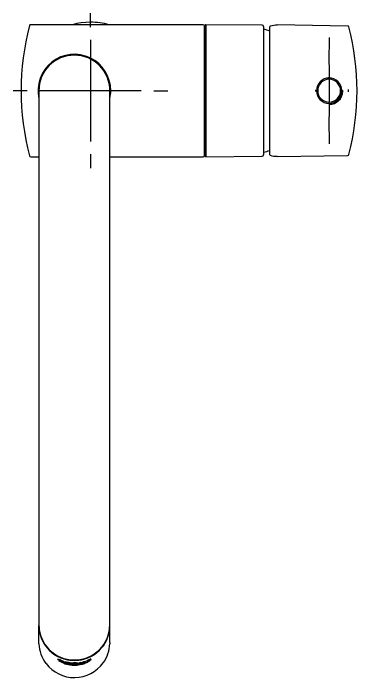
# Model space of a CAD drawing. Header units: millimetres. Extents: x 1617 to 5774, y 11446 to 13973.
# Drawn here: x 5317.3 to 5453.9, y 11474.1 to 11735.9 of the extents above; entities that cross this region are included whole.
import ezdxf
from ezdxf.lldxf.tags import DXFTag

# ---------------------------------------------------------------- set-up
doc = ezdxf.new("R2010")
doc.units = ezdxf.units.MM
doc.layers.get('0').update_dxf_attribs({"color": 250})
tags = doc.linetypes.add('CENTER2', pattern=[28.575, 19.05, -3.175, 3.175, -3.175]).pattern_tags.tags
tags[10:11] = [DXFTag(74, 4), DXFTag(75, 0), DXFTag(340, '0'), DXFTag(46, 0.0), DXFTag(50, 0.0), DXFTag(44, 0.0), DXFTag(45, 0.0)]
tags[8:9] = [DXFTag(74, 4), DXFTag(75, 0), DXFTag(340, '0'), DXFTag(46, 0.0), DXFTag(50, 0.0), DXFTag(44, 0.0), DXFTag(45, 0.0)]
tags[6:7] = [DXFTag(74, 4), DXFTag(75, 0), DXFTag(340, '0'), DXFTag(46, 0.0), DXFTag(50, 0.0), DXFTag(44, 0.0), DXFTag(45, 0.0)]
tags[4:5] = [DXFTag(74, 4), DXFTag(75, 0), DXFTag(340, '0'), DXFTag(46, 0.0), DXFTag(50, 0.0), DXFTag(44, 0.0), DXFTag(45, 0.0)]

# ---------------------------------------------------------------- blocks, each defined once
blk = doc.blocks.new('30')
at = {"linetype": 'CENTER2'}
for p, q in [((5347.76, 11730.36), (5347.76, 11735.86)), ((5347.76, 11725.36), (5347.76, 11685.36)), ((5322.76, 11705.36), (5317.26, 11705.36)), ((5367.76, 11705.36), (5327.76, 11705.36)), ((5372.76, 11705.36), (5378.26, 11705.36)), ((5347.76, 11680.36), (5347.76, 11674.86))]:
    blk.add_line(p, q, dxfattribs=at)
at = {"linetype": 'Continuous'}
for p, q in [((5392.16, 11731.36), (5324.14, 11731.36)), ((5393.16, 11731.36), (5392.66, 11730.86)), ((5392.66, 11730.86), (5392.66, 11679.86)), ((5392.66, 11679.86), (5392.66, 11730.86)), ((5393.16, 11731.36), (5393.16, 11679.37)), ((5415.46, 11731.16), (5393.16, 11731.36)), ((5415.96, 11730.66), (5415.96, 11680.06)), ((5418.46, 11726.67), (5418.46, 11730.58)), ((5449.18, 11730.84), (5421.35, 11731.33)), ((5418.46, 11705.59), (5418.46, 11726.67)), ((5441.86, 11709.86), (5441.86, 11700.86)), ((5327.36, 11705.36), (5327.36, 11601.36)), ((5355.36, 11601.36), (5355.36, 11705.36)), ((5418.46, 11705.13), (5418.46, 11705.59)), ((5418.46, 11684.05), (5418.46, 11705.13)), ((5447.3, 11705.36), (5447.3, 11705.13)), ((5449.65, 11705.36), (5449.22, 11705.36)), ((5418.46, 11680.15), (5418.46, 11684.05)), ((5324.14, 11679.36), (5327.36, 11679.36)), ((5355.36, 11679.36), (5392.16, 11679.36)), ((5392.66, 11679.86), (5393.16, 11679.37)), ((5393.16, 11679.37), (5415.46, 11679.56)), ((5421.35, 11679.39), (5449.18, 11679.88)), ((5327.36, 11601.36), (5327.36, 11498.94)), ((5355.36, 11498.94), (5355.36, 11601.36)), ((5327.36, 11498.94), (5327.36, 11494.95)), ((5355.36, 11494.95), (5355.36, 11498.94)), ((5327.36, 11494.96), (5327.35, 11494.72)), ((5327.35, 11488), (5327.35, 11494.72)), ((5327.36, 11494.95), (5327.36, 11494.92)), ((5327.36, 11494.95), (5327.36, 11494.77)), ((5355.37, 11494.72), (5355.36, 11494.96)), ((5355.36, 11494.77), (5355.36, 11494.95)), ((5355.37, 11488), (5355.37, 11494.72)), ((5327.37, 11487.52), (5327.35, 11488)), ((5355.37, 11488), (5355.35, 11487.52)), ((5346.26, 11480.9), (5347.84, 11481.6)), ((5347.84, 11481.52), (5346.86, 11481.06)), ((5346.86, 11480.98), (5347.69, 11481.36)), ((5346.86, 11480.81), (5348, 11481.35)), ((5347.69, 11481.36), (5347.69, 11481.29)), ((5347.84, 11481.6), (5347.84, 11481.52)), ((5348, 11481.35), (5348, 11481.27)), ((5335.49, 11480.65), (5335.29, 11480.8)), ((5335.39, 11481.24), (5335.39, 11481.14)), ((5336.47, 11480.11), (5336.24, 11480.23)), ((5337.67, 11479.8), (5336.47, 11480.11)), ((5336.56, 11480.66), (5336.56, 11480.54)), ((5336.56, 11480.66), (5337.18, 11480.45)), ((5337.1, 11480.65), (5337.1, 11480.57)), ((5337.18, 11480.45), (5337.18, 11480.29)), ((5337.6, 11479.65), (5337.27, 11479.77)), ((5337.68, 11480.51), (5337.68, 11480.11)), ((5337.68, 11480.51), (5338.81, 11480.26)), ((5337.68, 11480.21), (5338.3, 11480.05)), ((5338.3, 11479.96), (5337.68, 11480.11)), ((5338.3, 11480.38), (5338.3, 11480.28)), ((5338.7, 11480.2), (5338.3, 11480.28)), ((5338.3, 11480.28), (5338.3, 11479.96)), ((5338.38, 11480.14), (5338.73, 11480.07)), ((5338.7, 11480.3), (5338.7, 11480.2)), ((5338.7, 11480.2), (5338.7, 11480.2)), ((5339.05, 11480.08), (5339.05, 11480.17)), ((5339.22, 11480.04), (5339.22, 11479.95)), ((5339.23, 11479.88), (5339.52, 11479.84)), ((5339.23, 11479.88), (5339.23, 11479.78)), ((5339.99, 11479.69), (5339.23, 11479.78)), ((5340.64, 11479.94), (5340.64, 11479.81)), ((5341.45, 11480.06), (5341.45, 11479.97)), ((5341.45, 11479.7), (5341.45, 11479.61)), ((5341.47, 11479.32), (5341.47, 11479.22)), ((5342.25, 11479.81), (5342.25, 11479.95)), ((5343.33, 11480.16), (5343.93, 11480.26)), ((5343.33, 11480.16), (5343.33, 11479.76)), ((5343.33, 11479.86), (5343.93, 11479.95)), ((5343.93, 11479.86), (5343.33, 11479.76)), ((5343.93, 11480.11), (5345, 11480.35)), ((5345, 11480.27), (5343.93, 11480.03)), ((5343.93, 11480.26), (5343.93, 11480.11)), ((5343.93, 11480.13), (5343.93, 11480.03)), ((5343.93, 11480.03), (5343.93, 11479.86)), ((5345, 11480.5), (5345.6, 11480.68)), ((5345, 11480.5), (5345, 11480.35)), ((5345, 11480.2), (5345.6, 11480.37)), ((5345, 11480.37), (5345, 11480.27)), ((5345.6, 11480.27), (5345, 11480.1)), ((5345, 11480.27), (5345, 11480.1)), ((5346.47, 11480.2), (5345.27, 11479.86)), ((5345.6, 11480.68), (5345.6, 11480.27)), ((5348, 11481.27), (5346.26, 11480.5)), ((5346.26, 11480.9), (5346.26, 11480.5)), ((5346.26, 11480.6), (5346.9, 11480.89)), ((5346.69, 11480.32), (5346.47, 11480.2)), ((5347.69, 11481.29), (5346.86, 11480.91)), ((5346.86, 11481.16), (5346.86, 11481.06)), ((5346.86, 11481.06), (5346.86, 11480.98)), ((5346.86, 11481.01), (5346.86, 11480.91)), ((5346.86, 11480.91), (5346.86, 11480.81)), ((5347.64, 11480.9), (5347.44, 11480.75))]:
    blk.add_line(p, q, dxfattribs=at)
for centre, radius, start, end in [((5420.32, 11705.36), 100, 165.1505, 194.8495), ((5324.14, 11730.86), 0.5, 90, 165.1505), ((5347.76, 11705.36), 27, 74.3575, 105.6425), ((5347.76, 11705.36), 27, 74.3575, 90), ((5392.16, 11730.86), 0.5, 0, 90), ((5415.46, 11730.66), 0.5, 0, 89.5), ((5449.17, 11730.34), 0.5, 14.5407, 89), ((5352.86, 11705.36), 100, 345.4593, 14.5407), ((5409.89, 11705.36), 25, 69.9466, 75.9481), ((5928.87, 11718.94), 487.07, 179.1297, 180.963), ((5341.36, 11705.36), 14.35, 0, 192.6457), ((5341.36, 11705.36), 14, 90, 180), ((5341.36, 11705.36), 14, 0, 90), ((5441.86, 11705.36), 5, 89.9996, 180.0008), ((5441.85, 11705.36), 4.5, 89.8991, 179.9891), ((5510.22, 11710.11), 68.36, 179.789, 180.2081), ((5441.86, 11705.36), 5, 359.9991, 90.0002), ((5441.87, 11705.36), 4.5, 0.0107, 90.1011), ((5341.36, 11705.36), 14.35, 347.6499, 0), ((5437.18, 11720.45), 14.86, 266.8912, 268.7852), ((5437.13, 11690.38), 14.77, 91.0153, 92.9203), ((5441.86, 11705.36), 5, 179.9991, 270.0002), ((5441.85, 11705.36), 4.5, 180.0107, 270.1011), ((5441.86, 11705.36), 5, 269.9996, 0.0008), ((5441.87, 11705.36), 4.5, 269.8991, 359.9891), ((5441.86, 11705.41), 5.45, 270.147, 357.0568), ((5449.22, 11677.31), 28.27, 89.1286, 89.9945), ((5449.27, 11724.77), 19.63, 269.865, 271.1123), ((5956.41, 11691.76), 514.61, 179.086, 180.8212), ((5373.5, 11700.61), 68.36, 359.789, 0.2081), ((5409.89, 11705.36), 25, 284.0519, 290.0534), ((5449.17, 11680.38), 0.5, 271, 345.4593), ((5324.14, 11679.86), 0.5, 194.8495, 270), ((5392.16, 11679.86), 0.5, 270, 0), ((5415.46, 11680.06), 0.5, 270.5, 0), ((5341.36, 11488.31), 14.1, 217.4978, 323.9645), ((5341.35, 11494.12), 14.64, 245.5276, 295.4372), ((5342.37, 11498.33), 18.97, 248.7231, 267.2575), ((5341.36, 11493.83), 14.52, 249.3787, 291.5602), ((5341.37, 11492.59), 13.45, 252.2918, 288.6006), ((5342.45, 11498.55), 19.51, 255.6073, 267.1263), ((5342.4, 11498.35), 19.15, 255.679, 267.1955), ((5345.21, 11495.39), 16.71, 245.8788, 249.0456), ((5345.19, 11495.38), 16.61, 247.3372, 248.9926), ((5344.86, 11495.62), 16.65, 250.2038, 253.0236), ((5340.28, 11498.24), 18.89, 273.5883, 292.264), ((5340.18, 11498.69), 19.5, 273.7759, 285.1122), ((5340.13, 11498.91), 19.89, 273.8515, 285.1798), ((5341.04, 11491.15), 12.21, 290.6098, 292.207)]:
    blk.add_arc(centre, radius, start, end, dxfattribs=at)
for centre, major_axis, ratio, start_param, end_param in [((5341.36, 11494.95), (0, 14), 1, 1.570796, 4.712389), ((5341.36, 11494.95), (-14, 0), 0.984808, 0.001931, 1.570796), ((5341.36, 11494.77), (14, 0), 0.984808, 3.141593, 6.283185), ((5341.36, 11494.95), (-14, 0), 0.984808, 1.570796, 3.139661), ((5341.36, 11494.72), (-14, 0), 0.984808, 0.034907, 3.106686), ((5341.36, 11488), (14, 0), 0.984808, 3.176499, 3.784542), ((5341.36, 11488), (14, 0), 0.984808, 5.665855, 6.248279)]:
    blk.add_ellipse(centre, major_axis=major_axis, ratio=ratio, start_param=start_param, end_param=end_param, dxfattribs=at)
for points, knots in [([(5418.77, 11730.87), (5418.66, 11730.83), (5418.59, 11730.79), (5418.49, 11730.69), (5418.46, 11730.63), (5418.46, 11730.58)], [0, 0, 0, 0, 0.5, 0.5, 1, 1, 1, 1]), ([(5441.89, 11710.36), (5441.89, 11710.36), (5441.89, 11710.36), (5441.89, 11710.37), (5441.89, 11710.39), (5441.88, 11710.42), (5441.88, 11710.48), (5441.88, 11710.59), (5441.87, 11710.7), (5441.87, 11710.75)], [0, 0, 0, 0, 0.081495, 0.165187, 0.250615, 0.376102, 0.50094, 0.737234, 1, 1, 1, 1]), ([(5446.86, 11705.58), (5446.86, 11705.57), (5446.9, 11705.57), (5447.06, 11705.58), (5447.18, 11705.58), (5447.3, 11705.59)], [0, 0, 0, 0, 0.5, 0.5, 1, 1, 1, 1]), ([(5441.89, 11700.36), (5441.89, 11700.36), (5441.89, 11700.36), (5441.89, 11700.35), (5441.89, 11700.33), (5441.88, 11700.3), (5441.88, 11700.25), (5441.88, 11700.17), (5441.87, 11700.07), (5441.87, 11700), (5441.87, 11699.97)], [0, 0, 0, 0, 0.081156, 0.164731, 0.250282, 0.37037, 0.500271, 0.686955, 0.85418, 1, 1, 1, 1]), ([(5418.46, 11680.15), (5418.46, 11680.09), (5418.49, 11680.04), (5418.59, 11679.94), (5418.66, 11679.89), (5418.77, 11679.85)], [0, 0, 0, 0, 0.5, 0.5, 1, 1, 1, 1]), ([(5327.37, 11494.74), (5327.37, 11494.74), (5327.36, 11494.73), (5327.35, 11494.73), (5327.35, 11494.72), (5327.35, 11494.72)], [0.791007, 0.791007, 0.791007, 0.791007, 0.8, 0.9, 1, 1, 1, 1]), ([(5355.35, 11494.74), (5355.35, 11494.74), (5355.36, 11494.73), (5355.37, 11494.73), (5355.37, 11494.72), (5355.37, 11494.72)], [0.791007, 0.791007, 0.791007, 0.791007, 0.8, 0.9, 1, 1, 1, 1]), ([(5337.18, 11480.29), (5336.69, 11480.4), (5336.17, 11480.57), (5335.42, 11480.93), (5335.18, 11481.06), (5334.84, 11481.3), (5334.76, 11481.4), (5334.74, 11481.5), (5334.81, 11481.52), (5335.1, 11481.45), (5335.33, 11481.36), (5336.07, 11481.06), (5336.61, 11480.84), (5337.1, 11480.65)], [0, 0, 0, 0, 0.25, 0.25, 0.375, 0.375, 0.5, 0.5, 0.625, 0.625, 0.75, 0.75, 1, 1, 1, 1]), ([(5334.8, 11481.47), (5334.85, 11481.42), (5334.91, 11481.36), (5335.14, 11481.19), (5335.33, 11481.08), (5335.54, 11480.98)], [0.554826, 0.554826, 0.554826, 0.554826, 0.625, 0.625, 0.7287747, 0.7287747, 0.7287747, 0.7287747]), ([(5337.1, 11480.57), (5336.93, 11480.64), (5336.76, 11480.72), (5336.58, 11480.79), (5336.43, 11480.85), (5336.27, 11480.91), (5336.12, 11480.97), (5336.01, 11481.01), (5335.91, 11481.04), (5335.82, 11481.08), (5335.75, 11481.1), (5335.69, 11481.12), (5335.63, 11481.14), (5335.58, 11481.15), (5335.53, 11481.16), (5335.49, 11481.17), (5335.46, 11481.17), (5335.43, 11481.17), (5335.41, 11481.17), (5335.39, 11481.16), (5335.39, 11481.15), (5335.39, 11481.13), (5335.39, 11481.11), (5335.41, 11481.08), (5335.45, 11481.05), (5335.47, 11481.03), (5335.5, 11481), (5335.55, 11480.97), (5335.59, 11480.94), (5335.65, 11480.91), (5335.71, 11480.87), (5335.76, 11480.85), (5335.82, 11480.82), (5335.88, 11480.79), (5335.97, 11480.75), (5336.06, 11480.71), (5336.15, 11480.68), (5336.29, 11480.63), (5336.43, 11480.58), (5336.56, 11480.54)], [0, 0, 0, 0, 0.145292, 0.145292, 0.145292, 0.265948, 0.265948, 0.265948, 0.345039, 0.345039, 0.345039, 0.40291, 0.40291, 0.40291, 0.460969, 0.460969, 0.460969, 0.517499, 0.517499, 0.517499, 0.582577, 0.582577, 0.582577, 0.660267, 0.660267, 0.660267, 0.715418, 0.715418, 0.715418, 0.771253, 0.771253, 0.771253, 0.820046, 0.820046, 0.820046, 0.890761, 0.890761, 0.890761, 1, 1, 1, 1]), ([(5338.73, 11480.07), (5338.74, 11480.07), (5338.75, 11480.06), (5338.76, 11480.06), (5338.79, 11480.06), (5338.82, 11480.05), (5338.85, 11480.05), (5338.88, 11480.05), (5338.91, 11480.04), (5338.94, 11480.04), (5338.96, 11480.04), (5338.99, 11480.04), (5339, 11480.05), (5339.02, 11480.05), (5339.04, 11480.05), (5339.05, 11480.06), (5339.05, 11480.07), (5339.06, 11480.08), (5339.05, 11480.09), (5339.04, 11480.1), (5339.03, 11480.11), (5339.01, 11480.12), (5338.99, 11480.12), (5338.97, 11480.13), (5338.95, 11480.14), (5338.93, 11480.15), (5338.9, 11480.16), (5338.87, 11480.16), (5338.82, 11480.18), (5338.76, 11480.19), (5338.7, 11480.2)], [0, 0, 0, 0, 0.025185, 0.025185, 0.025185, 0.109218, 0.109218, 0.109218, 0.201184, 0.201184, 0.201184, 0.292532, 0.292532, 0.292532, 0.408876, 0.408876, 0.408876, 0.555498, 0.555498, 0.555498, 0.669631, 0.669631, 0.669631, 0.754868, 0.754868, 0.754868, 0.839846, 0.839846, 0.839846, 1, 1, 1, 1]), ([(5338.81, 11480.26), (5338.93, 11480.24), (5339.06, 11480.21), (5339.18, 11480.19), (5339.25, 11480.17), (5339.32, 11480.16), (5339.38, 11480.14), (5339.43, 11480.13), (5339.49, 11480.11), (5339.53, 11480.1), (5339.57, 11480.08), (5339.6, 11480.06), (5339.63, 11480.04), (5339.65, 11480.03), (5339.66, 11480.01), (5339.66, 11480), (5339.65, 11479.98), (5339.63, 11479.97), (5339.6, 11479.96), (5339.57, 11479.95), (5339.53, 11479.94), (5339.49, 11479.94), (5339.43, 11479.94), (5339.36, 11479.94), (5339.28, 11479.94), (5339.26, 11479.95), (5339.24, 11479.95), (5339.22, 11479.95)], [0, 0, 0, 0, 0.180327, 0.180327, 0.180327, 0.281133, 0.281133, 0.281133, 0.383511, 0.383511, 0.383511, 0.498374, 0.498374, 0.498374, 0.615323, 0.615323, 0.615323, 0.751945, 0.751945, 0.751945, 0.845313, 0.845313, 0.845313, 0.966241, 0.966241, 0.966241, 1, 1, 1, 1]), ([(5339.22, 11480.04), (5339.3, 11480.04), (5339.38, 11480.03), (5339.44, 11480.04), (5339.49, 11480.04), (5339.54, 11480.04), (5339.57, 11480.05), (5339.6, 11480.05), (5339.63, 11480.06), (5339.64, 11480.07), (5339.65, 11480.08), (5339.66, 11480.09), (5339.66, 11480.1)], [0, 0, 0, 0, 0.1271688, 0.1271688, 0.1271688, 0.2229437, 0.2229437, 0.2229437, 0.318414, 0.318414, 0.318414, 0.3942271, 0.3942271, 0.3942271, 0.3942271]), ([(5341.45, 11479.61), (5341.26, 11479.61), (5341.07, 11479.61), (5340.89, 11479.63), (5340.75, 11479.64), (5340.62, 11479.66), (5340.51, 11479.68), (5340.39, 11479.71), (5340.29, 11479.73), (5340.21, 11479.76), (5340.13, 11479.79), (5340.08, 11479.82), (5340.04, 11479.84), (5340.01, 11479.87), (5340.01, 11479.89), (5340.03, 11479.92), (5340.04, 11479.94), (5340.08, 11479.95), (5340.13, 11479.97), (5340.19, 11479.98), (5340.27, 11480), (5340.37, 11480.01), (5340.47, 11480.02), (5340.59, 11480.03), (5340.71, 11480.03), (5340.87, 11480.04), (5341.05, 11480.04), (5341.23, 11480.04), (5341.3, 11480.04), (5341.38, 11480.04), (5341.45, 11480.04)], [0, 0, 0, 0, 0.133043, 0.133043, 0.133043, 0.235851, 0.235851, 0.235851, 0.339121, 0.339121, 0.339121, 0.438539, 0.438539, 0.438539, 0.536254, 0.536254, 0.536254, 0.625132, 0.625132, 0.625132, 0.722983, 0.722983, 0.722983, 0.821532, 0.821532, 0.821532, 0.948168, 0.948168, 0.948168, 1, 1, 1, 1]), ([(5340.01, 11479.98), (5340.01, 11479.97), (5340.02, 11479.96), (5340.03, 11479.95), (5340.04, 11479.93), (5340.08, 11479.91), (5340.14, 11479.88), (5340.2, 11479.86), (5340.28, 11479.83), (5340.37, 11479.81), (5340.47, 11479.78), (5340.59, 11479.76), (5340.72, 11479.74), (5340.77, 11479.74), (5340.82, 11479.73), (5340.87, 11479.73)], [0.5019261, 0.5019261, 0.5019261, 0.5019261, 0.5389638, 0.5389638, 0.5389638, 0.6294926, 0.6294926, 0.6294926, 0.7229601, 0.7229601, 0.7229601, 0.8246051, 0.8246051, 0.8246051, 0.8626133, 0.8626133, 0.8626133, 0.8626133]), ([(5341.45, 11479.97), (5341.34, 11479.97), (5341.23, 11479.97), (5341.13, 11479.96), (5341.03, 11479.96), (5340.95, 11479.95), (5340.88, 11479.94), (5340.82, 11479.93), (5340.77, 11479.92), (5340.73, 11479.91), (5340.69, 11479.9), (5340.67, 11479.88), (5340.65, 11479.87), (5340.64, 11479.86), (5340.64, 11479.84), (5340.65, 11479.82), (5340.67, 11479.8), (5340.7, 11479.78), (5340.75, 11479.77), (5340.79, 11479.75), (5340.84, 11479.74), (5340.89, 11479.73), (5340.95, 11479.72), (5341.02, 11479.71), (5341.09, 11479.7), (5341.17, 11479.69), (5341.27, 11479.69), (5341.37, 11479.69), (5341.39, 11479.69), (5341.42, 11479.69), (5341.45, 11479.69)], [0, 0, 0, 0, 0.128993, 0.128993, 0.128993, 0.246099, 0.246099, 0.246099, 0.344785, 0.344785, 0.344785, 0.442814, 0.442814, 0.442814, 0.549569, 0.549569, 0.549569, 0.675558, 0.675558, 0.675558, 0.76551, 0.76551, 0.76551, 0.855762, 0.855762, 0.855762, 0.967784, 0.967784, 0.967784, 1, 1, 1, 1]), ([(5341.45, 11480.04), (5341.64, 11480.05), (5341.83, 11480.05), (5342, 11480.04), (5342.15, 11480.04), (5342.28, 11480.04), (5342.4, 11480.03), (5342.52, 11480.02), (5342.62, 11480.01), (5342.7, 11480), (5342.77, 11479.99), (5342.82, 11479.97), (5342.85, 11479.95), (5342.88, 11479.93), (5342.89, 11479.91), (5342.87, 11479.88), (5342.85, 11479.85), (5342.81, 11479.83), (5342.76, 11479.8), (5342.7, 11479.78), (5342.62, 11479.75), (5342.53, 11479.73), (5342.43, 11479.7), (5342.31, 11479.68), (5342.18, 11479.66), (5342.02, 11479.64), (5341.85, 11479.62), (5341.68, 11479.61), (5341.6, 11479.61), (5341.53, 11479.61), (5341.45, 11479.61)], [0, 0, 0, 0, 0.132933, 0.132933, 0.132933, 0.237711, 0.237711, 0.237711, 0.343466, 0.343466, 0.343466, 0.43893, 0.43893, 0.43893, 0.538837, 0.538837, 0.538837, 0.628914, 0.628914, 0.628914, 0.722731, 0.722731, 0.722731, 0.824165, 0.824165, 0.824165, 0.946578, 0.946578, 0.946578, 1, 1, 1, 1]), ([(5341.45, 11479.69), (5341.56, 11479.69), (5341.67, 11479.69), (5341.77, 11479.7), (5341.85, 11479.71), (5341.92, 11479.72), (5341.98, 11479.73), (5342.04, 11479.74), (5342.09, 11479.75), (5342.13, 11479.77), (5342.18, 11479.79), (5342.21, 11479.8), (5342.23, 11479.82), (5342.25, 11479.84), (5342.26, 11479.86), (5342.25, 11479.87), (5342.24, 11479.89), (5342.22, 11479.9), (5342.18, 11479.92), (5342.14, 11479.93), (5342.08, 11479.94), (5342.02, 11479.95), (5341.96, 11479.95), (5341.88, 11479.96), (5341.81, 11479.96), (5341.73, 11479.97), (5341.65, 11479.97), (5341.57, 11479.97), (5341.53, 11479.97), (5341.49, 11479.97), (5341.45, 11479.97)], [0, 0, 0, 0, 0.128953, 0.128953, 0.128953, 0.220662, 0.220662, 0.220662, 0.312917, 0.312917, 0.312917, 0.42632, 0.42632, 0.42632, 0.541664, 0.541664, 0.541664, 0.649653, 0.649653, 0.649653, 0.75829, 0.75829, 0.75829, 0.856977, 0.856977, 0.856977, 0.954711, 0.954711, 0.954711, 1, 1, 1, 1]), ([(5341.98, 11479.73), (5341.99, 11479.73), (5342, 11479.73), (5342, 11479.73), (5342.14, 11479.75), (5342.28, 11479.77), (5342.39, 11479.79), (5342.51, 11479.81), (5342.61, 11479.84), (5342.69, 11479.87), (5342.76, 11479.9), (5342.82, 11479.93), (5342.85, 11479.95), (5342.87, 11479.97), (5342.88, 11479.99), (5342.88, 11480)], [0.1276432, 0.1276432, 0.1276432, 0.1276432, 0.1326372, 0.1326372, 0.1326372, 0.2356109, 0.2356109, 0.2356109, 0.338996, 0.338996, 0.338996, 0.4389936, 0.4389936, 0.4389936, 0.4993845, 0.4993845, 0.4993845, 0.4993845])]:
    blk.add_open_spline(points, degree=3, knots=knots, dxfattribs=at)
for points in [[(5418.77, 11730.87), (5419.6, 11731.2), (5420.46, 11731.34), (5421.34, 11731.33)], [(5421.35, 11679.39), (5420.46, 11679.38), (5419.6, 11679.53), (5418.77, 11679.85)], [(5336.56, 11480.56), (5336.77, 11480.49), (5336.98, 11480.43), (5337.18, 11480.39)]]:
    blk.add_open_spline(points, degree=3, dxfattribs=at)

msp = doc.modelspace()

# ---------------------------------------------------------------- block references
msp.add_blockref('30', (0, 0))

doc.saveas('drawing.dxf')
